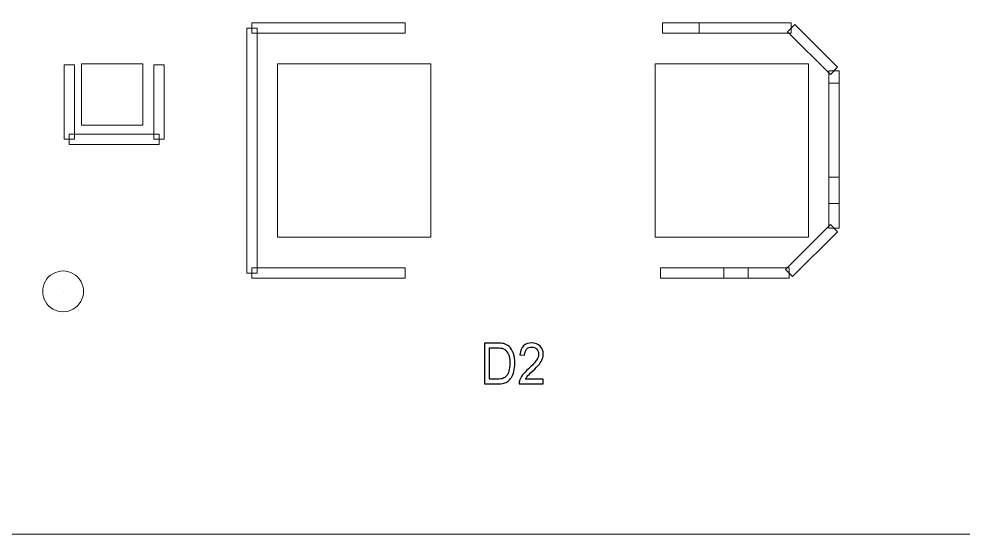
# Model space of a CAD drawing. Header units: millimetres. Extents: x -69 to 39, y -9 to 54.
# Drawn here: x -31.08 to -19.34, y -9.41 to -2.99 of the extents above; entities that cross this region are included whole.
import ezdxf

# ---------------------------------------------------------------- set-up
doc = ezdxf.new("R2010")
doc.units = ezdxf.units.MM
doc.header["$MEASUREMENT"] = 0
for name, color, linetype in [('BG_OUTLINE', 7, 'Continuous'), ('BG_SILKSCREEN_TOP', 7, 'Continuous'), ('PG_SILKSCREEN_TOP', 7, 'Continuous'), ('PIN_TOP', 7, 'Continuous'), ('RD_SILKSCREEN_TOP', 7, 'Continuous')]:
    doc.layers.add(name, color=color, linetype=linetype)

msp = doc.modelspace()

# ---------------------------------------------------------------- linework, layer by layer
at = {"layer": 'BG_OUTLINE', "color": 176, "lineweight": 9}
msp.add_open_spline([(22.1252, -9.4051), (22.1252, -9.4051), (-56.3279, -9.4051), (-56.3279, -9.4051), (-56.3279, -9.4051), (-56.3279, -9.4051), (-56.3279, 41.6488), (-56.3279, 41.6488), (-56.3279, 41.6488), (-56.3279, 41.6488), (22.3259, 41.6488), (22.3259, 41.6488), (22.3259, 41.6488), (22.9318, 41.6492), (23.513, 41.4088), (23.9418, 40.9807), (23.9418, 40.9807), (24.3705, 40.5525), (24.6115, 39.9687), (24.6119, 39.3628), (24.6119, 39.3628), (24.6119, 39.3628), (24.6119, -7.1191), (24.6119, -7.1191), (24.6119, -7.1191), (24.6123, -7.725), (24.372, -8.3063), (23.9438, -8.735), (23.9438, -8.735), (23.5156, -9.1637), (22.9318, -9.4047), (22.3259, -9.4051), (22.3259, -9.4051), (22.3259, -9.4051), (22.1252, -9.4051), (22.1252, -9.4051)], degree=3, knots=[0, 0, 0, 0, 0.1111111, 0.1111111, 0.1111111, 0.1111111, 0.2222222, 0.2222222, 0.2222222, 0.2222222, 0.3333333, 0.3333333, 0.3333333, 0.3333333, 0.4444444, 0.4444444, 0.4444444, 0.4444444, 0.5555556, 0.5555556, 0.5555556, 0.5555556, 0.6666667, 0.6666667, 0.6666667, 0.6666667, 0.7777778, 0.7777778, 0.7777778, 0.7777778, 0.8888889, 0.8888889, 0.8888889, 0.8888889, 1, 1, 1, 1], dxfattribs=at)
at = {"layer": 'BG_SILKSCREEN_TOP', "lineweight": 20}
msp.add_open_spline([(-23.918, -9.4051), (-23.918, -9.4051), (-69.0881, -9.4051), (-69.0881, -9.4051)], degree=3, dxfattribs=at)
at = {"layer": 'PG_SILKSCREEN_TOP', "lineweight": 9}
for points, knots in [([(-28.182, -3.172), (-28.182, -3.172), (-28.182, -3.045), (-28.182, -3.045), (-28.182, -3.045), (-28.182, -3.045), (-26.277, -3.045), (-26.277, -3.045), (-26.277, -3.045), (-26.277, -3.045), (-26.277, -3.172), (-26.277, -3.172), (-26.277, -3.172), (-26.277, -3.172), (-28.182, -3.172), (-28.182, -3.172)], [0, 0, 0, 0, 0.25, 0.25, 0.25, 0.25, 0.5, 0.5, 0.5, 0.5, 0.75, 0.75, 0.75, 0.75, 1, 1, 1, 1]), ([(-22.6194, -3.045), (-22.6194, -3.045), (-22.6194, -3.172), (-22.6194, -3.172), (-22.6194, -3.172), (-22.6194, -3.172), (-23.0766, -3.172), (-23.0766, -3.172), (-23.0766, -3.172), (-23.0766, -3.172), (-23.0766, -3.045), (-23.0766, -3.045), (-23.0766, -3.045), (-23.0766, -3.045), (-22.6194, -3.045), (-22.6194, -3.045)], [0, 0, 0, 0, 0.25, 0.25, 0.25, 0.25, 0.5, 0.5, 0.5, 0.5, 0.75, 0.75, 0.75, 0.75, 1, 1, 1, 1]), ([(-21.4764, -3.045), (-21.4764, -3.045), (-21.4764, -3.172), (-21.4764, -3.172), (-21.4764, -3.172), (-21.4764, -3.172), (-22.6194, -3.172), (-22.6194, -3.172), (-22.6194, -3.172), (-22.6194, -3.172), (-22.6194, -3.045), (-22.6194, -3.045), (-22.6194, -3.045), (-22.6194, -3.045), (-21.4764, -3.045), (-21.4764, -3.045)], [0, 0, 0, 0, 0.25, 0.25, 0.25, 0.25, 0.5, 0.5, 0.5, 0.5, 0.75, 0.75, 0.75, 0.75, 1, 1, 1, 1]), ([(-28.1185, -6.1565), (-28.1185, -6.1565), (-28.2455, -6.1565), (-28.2455, -6.1565), (-28.2455, -6.1565), (-28.2455, -6.1565), (-28.2455, -3.1085), (-28.2455, -3.1085), (-28.2455, -3.1085), (-28.2455, -3.1085), (-28.1185, -3.1085), (-28.1185, -3.1085), (-28.1185, -3.1085), (-28.1185, -3.1085), (-28.1185, -6.1565), (-28.1185, -6.1565)], [0, 0, 0, 0, 0.25, 0.25, 0.25, 0.25, 0.5, 0.5, 0.5, 0.5, 0.75, 0.75, 0.75, 0.75, 1, 1, 1, 1]), ([(-20.8981, -3.597), (-20.8981, -3.597), (-20.9879, -3.6868), (-20.9879, -3.6868), (-20.9879, -3.6868), (-20.9879, -3.6868), (-21.5213, -3.1534), (-21.5213, -3.1534), (-21.5213, -3.1534), (-21.5213, -3.1534), (-21.4315, -3.0636), (-21.4315, -3.0636), (-21.4315, -3.0636), (-21.4315, -3.0636), (-20.8981, -3.597), (-20.8981, -3.597)], [0, 0, 0, 0, 0.25, 0.25, 0.25, 0.25, 0.5, 0.5, 0.5, 0.5, 0.75, 0.75, 0.75, 0.75, 1, 1, 1, 1]), ([(-30.5187, -3.5657), (-30.5187, -3.5657), (-30.3917, -3.5657), (-30.3917, -3.5657), (-30.3917, -3.5657), (-30.3917, -3.5657), (-30.3917, -4.4928), (-30.3917, -4.4928), (-30.3917, -4.4928), (-30.3917, -4.4928), (-30.5187, -4.4928), (-30.5187, -4.4928), (-30.5187, -4.4928), (-30.5187, -4.4928), (-30.5187, -3.5657), (-30.5187, -3.5657)], [0, 0, 0, 0, 0.25, 0.25, 0.25, 0.25, 0.5, 0.5, 0.5, 0.5, 0.75, 0.75, 0.75, 0.75, 1, 1, 1, 1]), ([(-29.2741, -4.4928), (-29.2741, -4.4928), (-29.4011, -4.4928), (-29.4011, -4.4928), (-29.4011, -4.4928), (-29.4011, -4.4928), (-29.4011, -3.5657), (-29.4011, -3.5657), (-29.4011, -3.5657), (-29.4011, -3.5657), (-29.2741, -3.5657), (-29.2741, -3.5657), (-29.2741, -3.5657), (-29.2741, -3.5657), (-29.2741, -4.4928), (-29.2741, -4.4928)], [0, 0, 0, 0, 0.25, 0.25, 0.25, 0.25, 0.5, 0.5, 0.5, 0.5, 0.75, 0.75, 0.75, 0.75, 1, 1, 1, 1]), ([(-20.8795, -3.7943), (-20.8795, -3.7943), (-21.0065, -3.7943), (-21.0065, -3.7943), (-21.0065, -3.7943), (-21.0065, -3.7943), (-21.0065, -3.6419), (-21.0065, -3.6419), (-21.0065, -3.6419), (-21.0065, -3.6419), (-20.8795, -3.6419), (-20.8795, -3.6419), (-20.8795, -3.6419), (-20.8795, -3.6419), (-20.8795, -3.7943), (-20.8795, -3.7943)], [0, 0, 0, 0, 0.25, 0.25, 0.25, 0.25, 0.5, 0.5, 0.5, 0.5, 0.75, 0.75, 0.75, 0.75, 1, 1, 1, 1]), ([(-20.8795, -5.2929), (-20.8795, -5.2929), (-21.0065, -5.2929), (-21.0065, -5.2929), (-21.0065, -5.2929), (-21.0065, -5.2929), (-21.0065, -3.7943), (-21.0065, -3.7943), (-21.0065, -3.7943), (-21.0065, -3.7943), (-20.8795, -3.7943), (-20.8795, -3.7943), (-20.8795, -3.7943), (-20.8795, -3.7943), (-20.8795, -5.2929), (-20.8795, -5.2929)], [0, 0, 0, 0, 0.25, 0.25, 0.25, 0.25, 0.5, 0.5, 0.5, 0.5, 0.75, 0.75, 0.75, 0.75, 1, 1, 1, 1]), ([(-30.4552, -4.5563), (-30.4552, -4.5563), (-30.4552, -4.4293), (-30.4552, -4.4293), (-30.4552, -4.4293), (-30.4552, -4.4293), (-29.3376, -4.4293), (-29.3376, -4.4293), (-29.3376, -4.4293), (-29.3376, -4.4293), (-29.3376, -4.5563), (-29.3376, -4.5563), (-29.3376, -4.5563), (-29.3376, -4.5563), (-30.4552, -4.5563), (-30.4552, -4.5563)], [0, 0, 0, 0, 0.25, 0.25, 0.25, 0.25, 0.5, 0.5, 0.5, 0.5, 0.75, 0.75, 0.75, 0.75, 1, 1, 1, 1]), ([(-21.0065, -4.9627), (-21.0065, -4.9627), (-20.8795, -4.9627), (-20.8795, -4.9627), (-20.8795, -4.9627), (-20.8795, -4.9627), (-20.8795, -5.5977), (-20.8795, -5.5977), (-20.8795, -5.5977), (-20.8795, -5.5977), (-21.0065, -5.5977), (-21.0065, -5.5977), (-21.0065, -5.5977), (-21.0065, -5.5977), (-21.0065, -4.9627), (-21.0065, -4.9627)], [0, 0, 0, 0, 0.25, 0.25, 0.25, 0.25, 0.5, 0.5, 0.5, 0.5, 0.75, 0.75, 0.75, 0.75, 1, 1, 1, 1]), ([(-20.9879, -5.5528), (-20.9879, -5.5528), (-20.8981, -5.6426), (-20.8981, -5.6426), (-20.8981, -5.6426), (-20.8981, -5.6426), (-21.4569, -6.2014), (-21.4569, -6.2014), (-21.4569, -6.2014), (-21.4569, -6.2014), (-21.5467, -6.1116), (-21.5467, -6.1116), (-21.5467, -6.1116), (-21.5467, -6.1116), (-20.9879, -5.5528), (-20.9879, -5.5528)], [0, 0, 0, 0, 0.25, 0.25, 0.25, 0.25, 0.5, 0.5, 0.5, 0.5, 0.75, 0.75, 0.75, 0.75, 1, 1, 1, 1]), ([(-26.277, -6.093), (-26.277, -6.093), (-26.277, -6.22), (-26.277, -6.22), (-26.277, -6.22), (-26.277, -6.22), (-28.182, -6.22), (-28.182, -6.22), (-28.182, -6.22), (-28.182, -6.22), (-28.182, -6.093), (-28.182, -6.093), (-28.182, -6.093), (-28.182, -6.093), (-26.277, -6.093), (-26.277, -6.093)], [0, 0, 0, 0, 0.25, 0.25, 0.25, 0.25, 0.5, 0.5, 0.5, 0.5, 0.75, 0.75, 0.75, 0.75, 1, 1, 1, 1]), ([(-23.102, -6.22), (-23.102, -6.22), (-23.102, -6.093), (-23.102, -6.093), (-23.102, -6.093), (-23.102, -6.093), (-22.3146, -6.093), (-22.3146, -6.093), (-22.3146, -6.093), (-22.3146, -6.093), (-22.3146, -6.22), (-22.3146, -6.22), (-22.3146, -6.22), (-22.3146, -6.22), (-23.102, -6.22), (-23.102, -6.22)], [0, 0, 0, 0, 0.25, 0.25, 0.25, 0.25, 0.5, 0.5, 0.5, 0.5, 0.75, 0.75, 0.75, 0.75, 1, 1, 1, 1]), ([(-22.0098, -6.093), (-22.0098, -6.093), (-22.0098, -6.22), (-22.0098, -6.22), (-22.0098, -6.22), (-22.0098, -6.22), (-23.102, -6.22), (-23.102, -6.22), (-23.102, -6.22), (-23.102, -6.22), (-23.102, -6.093), (-23.102, -6.093), (-23.102, -6.093), (-23.102, -6.093), (-22.0098, -6.093), (-22.0098, -6.093)], [0, 0, 0, 0, 0.25, 0.25, 0.25, 0.25, 0.5, 0.5, 0.5, 0.5, 0.75, 0.75, 0.75, 0.75, 1, 1, 1, 1]), ([(-21.5018, -6.093), (-21.5018, -6.093), (-21.5018, -6.22), (-21.5018, -6.22), (-21.5018, -6.22), (-21.5018, -6.22), (-22.0098, -6.22), (-22.0098, -6.22), (-22.0098, -6.22), (-22.0098, -6.22), (-22.0098, -6.093), (-22.0098, -6.093), (-22.0098, -6.093), (-22.0098, -6.093), (-21.5018, -6.093), (-21.5018, -6.093)], [0, 0, 0, 0, 0.25, 0.25, 0.25, 0.25, 0.5, 0.5, 0.5, 0.5, 0.75, 0.75, 0.75, 0.75, 1, 1, 1, 1]), ([(-30.7854, -6.3851), (-30.7854, -6.2943), (-30.737, -6.2105), (-30.6584, -6.1651), (-30.6584, -6.1651), (-30.5798, -6.1197), (-30.483, -6.1197), (-30.4044, -6.1651), (-30.4044, -6.1651), (-30.3258, -6.2105), (-30.2774, -6.2943), (-30.2774, -6.3851)], [0, 0, 0, 0, 0.3333333, 0.3333333, 0.3333333, 0.3333333, 0.6666667, 0.6666667, 0.6666667, 0.6666667, 1, 1, 1, 1]), ([(-30.2774, -6.3851), (-30.2774, -6.4758), (-30.3258, -6.5597), (-30.4044, -6.605), (-30.4044, -6.605), (-30.483, -6.6504), (-30.5798, -6.6504), (-30.6584, -6.605), (-30.6584, -6.605), (-30.737, -6.5597), (-30.7854, -6.4758), (-30.7854, -6.3851)], [0, 0, 0, 0, 0.3333333, 0.3333333, 0.3333333, 0.3333333, 0.6666667, 0.6666667, 0.6666667, 0.6666667, 1, 1, 1, 1]), ([(-30.5314, -6.3851), (-30.5314, -6.3851), (-30.5314, -6.3851), (-30.5314, -6.3851), (-30.5314, -6.3851), (-30.5314, -6.3851), (-30.5314, -6.3851), (-30.5314, -6.3851), (-30.5314, -6.3851), (-30.5314, -6.3851), (-30.5314, -6.3851), (-30.5314, -6.3851)], [0, 0, 0, 0, 0.3333333, 0.3333333, 0.3333333, 0.3333333, 0.6666667, 0.6666667, 0.6666667, 0.6666667, 1, 1, 1, 1]), ([(-30.5314, -6.3851), (-30.5314, -6.3851), (-30.5314, -6.3851), (-30.5314, -6.3851), (-30.5314, -6.3851), (-30.5314, -6.3851), (-30.5314, -6.3851), (-30.5314, -6.3851), (-30.5314, -6.3851), (-30.5314, -6.3851), (-30.5314, -6.3851), (-30.5314, -6.3851)], [0, 0, 0, 0, 0.3333333, 0.3333333, 0.3333333, 0.3333333, 0.6666667, 0.6666667, 0.6666667, 0.6666667, 1, 1, 1, 1])]:
    msp.add_open_spline(points, degree=3, knots=knots, dxfattribs=at)
at = {"layer": 'PIN_TOP', "color": 8, "lineweight": 9}
for points in [[(-29.5408, -4.315), (-29.5408, -4.315), (-30.3028, -4.315), (-30.3028, -4.315), (-30.3028, -4.315), (-30.3028, -4.315), (-30.3028, -3.553), (-30.3028, -3.553), (-30.3028, -3.553), (-30.3028, -3.553), (-29.5408, -3.553), (-29.5408, -3.553), (-29.5408, -3.553), (-29.5408, -3.553), (-29.5408, -4.315), (-29.5408, -4.315)], [(-27.8645, -5.712), (-27.8645, -5.712), (-27.8645, -3.553), (-27.8645, -3.553), (-27.8645, -3.553), (-27.8645, -3.553), (-25.9595, -3.553), (-25.9595, -3.553), (-25.9595, -3.553), (-25.9595, -3.553), (-25.9595, -5.712), (-25.9595, -5.712), (-25.9595, -5.712), (-25.9595, -5.712), (-27.8645, -5.712), (-27.8645, -5.712)], [(-23.1655, -5.712), (-23.1655, -5.712), (-23.1655, -3.553), (-23.1655, -3.553), (-23.1655, -3.553), (-23.1655, -3.553), (-21.2605, -3.553), (-21.2605, -3.553), (-21.2605, -3.553), (-21.2605, -3.553), (-21.2605, -5.712), (-21.2605, -5.712), (-21.2605, -5.712), (-21.2605, -5.712), (-23.1655, -5.712), (-23.1655, -5.712)]]:
    msp.add_open_spline(points, degree=3, knots=[0, 0, 0, 0, 0.25, 0.25, 0.25, 0.25, 0.5, 0.5, 0.5, 0.5, 0.75, 0.75, 0.75, 0.75, 1, 1, 1, 1], dxfattribs=at)
at = {"layer": 'RD_SILKSCREEN_TOP', "color": 1}
for points, knots in [([(-25.2882, -7.5364), (-25.2882, -7.5364), (-25.2882, -7.0273), (-25.2882, -7.0273), (-25.2882, -7.0273), (-25.2882, -7.0273), (-25.1317, -7.0273), (-25.1317, -7.0273), (-25.1317, -7.0273), (-25.0963, -7.0273), (-25.0693, -7.0298), (-25.0507, -7.0346), (-25.0507, -7.0346), (-25.0247, -7.0413), (-25.0025, -7.0535), (-24.9841, -7.071), (-24.9841, -7.071), (-24.9601, -7.0938), (-24.9421, -7.1227), (-24.9302, -7.158), (-24.9302, -7.158), (-24.9183, -7.1934), (-24.9124, -7.2337), (-24.9124, -7.2791), (-24.9124, -7.2791), (-24.9124, -7.3177), (-24.9164, -7.352), (-24.9245, -7.3818), (-24.9245, -7.3818), (-24.9326, -7.4117), (-24.9428, -7.4365), (-24.9556, -7.456), (-24.9556, -7.456), (-24.9682, -7.4756), (-24.9819, -7.491), (-24.9969, -7.5021), (-24.9969, -7.5021), (-25.0118, -7.5134), (-25.03, -7.5219), (-25.0511, -7.5277), (-25.0511, -7.5277), (-25.0724, -7.5336), (-25.0968, -7.5364), (-25.1242, -7.5364), (-25.1242, -7.5364), (-25.1242, -7.5364), (-25.2882, -7.5364), (-25.2882, -7.5364)], [0, 0, 0, 0, 0.0833333, 0.0833333, 0.0833333, 0.0833333, 0.1666667, 0.1666667, 0.1666667, 0.1666667, 0.25, 0.25, 0.25, 0.25, 0.3333333, 0.3333333, 0.3333333, 0.3333333, 0.4166667, 0.4166667, 0.4166667, 0.4166667, 0.5, 0.5, 0.5, 0.5, 0.5833333, 0.5833333, 0.5833333, 0.5833333, 0.6666667, 0.6666667, 0.6666667, 0.6666667, 0.75, 0.75, 0.75, 0.75, 0.8333333, 0.8333333, 0.8333333, 0.8333333, 0.9166667, 0.9166667, 0.9166667, 0.9166667, 1, 1, 1, 1]), ([(-24.5589, -7.4763), (-24.5589, -7.4763), (-24.5589, -7.5364), (-24.5589, -7.5364), (-24.5589, -7.5364), (-24.5589, -7.5364), (-24.8593, -7.5364), (-24.8593, -7.5364), (-24.8593, -7.5364), (-24.8598, -7.5213), (-24.8576, -7.5069), (-24.8529, -7.493), (-24.8529, -7.493), (-24.8453, -7.47), (-24.833, -7.4475), (-24.8162, -7.4252), (-24.8162, -7.4252), (-24.7992, -7.4031), (-24.7749, -7.3773), (-24.7432, -7.3482), (-24.7432, -7.3482), (-24.6937, -7.3028), (-24.6603, -7.2669), (-24.6429, -7.2403), (-24.6429, -7.2403), (-24.6256, -7.2139), (-24.6169, -7.1887), (-24.6169, -7.1652), (-24.6169, -7.1652), (-24.6169, -7.1404), (-24.6249, -7.1195), (-24.6406, -7.1024), (-24.6406, -7.1024), (-24.6565, -7.0855), (-24.6771, -7.077), (-24.7025, -7.077), (-24.7025, -7.077), (-24.7294, -7.077), (-24.7508, -7.086), (-24.7669, -7.1041), (-24.7669, -7.1041), (-24.7832, -7.1221), (-24.7913, -7.1471), (-24.7915, -7.179), (-24.7915, -7.179), (-24.7915, -7.179), (-24.8489, -7.1725), (-24.8489, -7.1725), (-24.8489, -7.1725), (-24.8449, -7.1245), (-24.8301, -7.088), (-24.8045, -7.0629), (-24.8045, -7.0629), (-24.7789, -7.0377), (-24.7444, -7.0252), (-24.7012, -7.0252), (-24.7012, -7.0252), (-24.6576, -7.0252), (-24.6232, -7.0388), (-24.5977, -7.0658), (-24.5977, -7.0658), (-24.5722, -7.093), (-24.5595, -7.1265), (-24.5595, -7.1666), (-24.5595, -7.1666), (-24.5595, -7.187), (-24.5632, -7.207), (-24.5707, -7.2267), (-24.5707, -7.2267), (-24.5782, -7.2463), (-24.5906, -7.2671), (-24.6078, -7.2888), (-24.6078, -7.2888), (-24.625, -7.3106), (-24.6537, -7.3405), (-24.6938, -7.3784), (-24.6938, -7.3784), (-24.7273, -7.4099), (-24.7488, -7.4313), (-24.7582, -7.4425), (-24.7582, -7.4425), (-24.7678, -7.4537), (-24.7757, -7.4649), (-24.7819, -7.4763), (-24.7819, -7.4763), (-24.7819, -7.4763), (-24.5589, -7.4763), (-24.5589, -7.4763)], [0, 0, 0, 0, 0.0454545, 0.0454545, 0.0454545, 0.0454545, 0.0909091, 0.0909091, 0.0909091, 0.0909091, 0.1363636, 0.1363636, 0.1363636, 0.1363636, 0.1818182, 0.1818182, 0.1818182, 0.1818182, 0.2272727, 0.2272727, 0.2272727, 0.2272727, 0.2727273, 0.2727273, 0.2727273, 0.2727273, 0.3181818, 0.3181818, 0.3181818, 0.3181818, 0.3636364, 0.3636364, 0.3636364, 0.3636364, 0.4090909, 0.4090909, 0.4090909, 0.4090909, 0.4545455, 0.4545455, 0.4545455, 0.4545455, 0.5, 0.5, 0.5, 0.5, 0.5454545, 0.5454545, 0.5454545, 0.5454545, 0.5909091, 0.5909091, 0.5909091, 0.5909091, 0.6363636, 0.6363636, 0.6363636, 0.6363636, 0.6818182, 0.6818182, 0.6818182, 0.6818182, 0.7272727, 0.7272727, 0.7272727, 0.7272727, 0.7727273, 0.7727273, 0.7727273, 0.7727273, 0.8181818, 0.8181818, 0.8181818, 0.8181818, 0.8636364, 0.8636364, 0.8636364, 0.8636364, 0.9090909, 0.9090909, 0.9090909, 0.9090909, 0.9545455, 0.9545455, 0.9545455, 0.9545455, 1, 1, 1, 1]), ([(-25.2281, -7.4763), (-25.2281, -7.4763), (-25.131, -7.4763), (-25.131, -7.4763), (-25.131, -7.4763), (-25.1011, -7.4763), (-25.0775, -7.4732), (-25.0604, -7.4669), (-25.0604, -7.4669), (-25.0435, -7.4607), (-25.0299, -7.4519), (-25.0197, -7.4405), (-25.0197, -7.4405), (-25.0054, -7.4246), (-24.9943, -7.4031), (-24.9864, -7.3761), (-24.9864, -7.3761), (-24.9785, -7.3491), (-24.9744, -7.3165), (-24.9744, -7.278), (-24.9744, -7.278), (-24.9744, -7.2248), (-24.9822, -7.1839), (-24.9978, -7.1553), (-24.9978, -7.1553), (-25.0135, -7.1266), (-25.0324, -7.1075), (-25.0547, -7.0978), (-25.0547, -7.0978), (-25.0709, -7.0908), (-25.0968, -7.0874), (-25.1326, -7.0874), (-25.1326, -7.0874), (-25.1326, -7.0874), (-25.2281, -7.0874), (-25.2281, -7.0874), (-25.2281, -7.0874), (-25.2281, -7.0874), (-25.2281, -7.4763), (-25.2281, -7.4763)], [0, 0, 0, 0, 0.1, 0.1, 0.1, 0.1, 0.2, 0.2, 0.2, 0.2, 0.3, 0.3, 0.3, 0.3, 0.4, 0.4, 0.4, 0.4, 0.5, 0.5, 0.5, 0.5, 0.6, 0.6, 0.6, 0.6, 0.7, 0.7, 0.7, 0.7, 0.8, 0.8, 0.8, 0.8, 0.9, 0.9, 0.9, 0.9, 1, 1, 1, 1])]:
    msp.add_open_spline(points, degree=3, knots=knots, dxfattribs=at)

doc.saveas('drawing.dxf')
